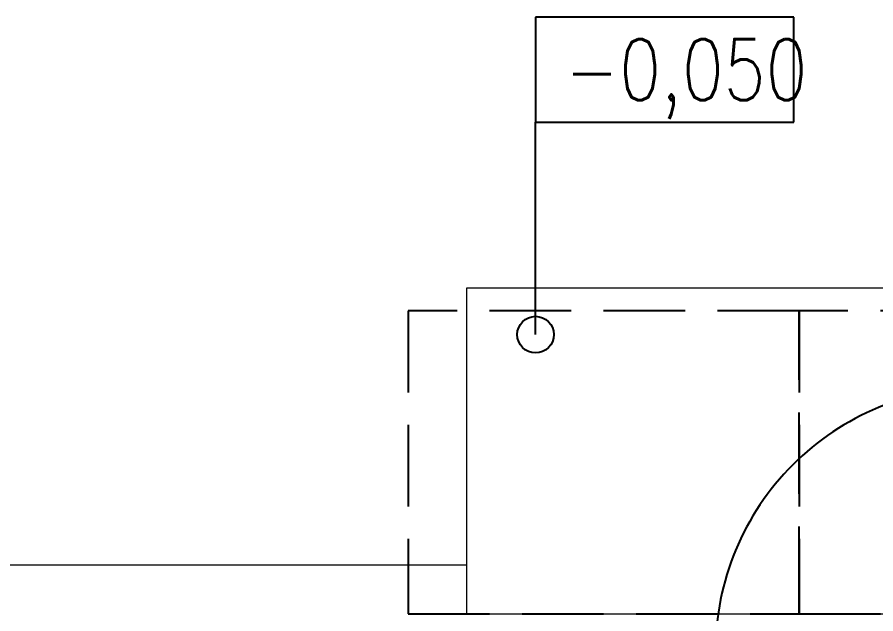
# Model space of a CAD drawing. Header units: inches. Extents: x -19662 to 10260, y -11808 to 5048.
# Drawn here: x -3630 to -993, y 1511 to 3343 of the extents above; entities that cross this region are included whole.
import ezdxf

# ---------------------------------------------------------------- set-up
doc = ezdxf.new("R2010")
doc.units = ezdxf.units.IN
doc.header["$MEASUREMENT"] = 0
doc.linetypes.add('GOST2.303 4', pattern=[7, 5, -2, 0])
for name, color, linetype, lineweight in [('doors_windows', 4, 'Continuous', 5), ('mark', 4, 'Continuous', 15), ('stair1', 7, 'Continuous', 15)]:
    doc.layers.add(name, color=color, linetype=linetype, lineweight=lineweight)
doc.styles.add('GOST 2.304', font='CS_Gost2304.shx', dxfattribs={"width": 0.8, "oblique": 15})

# ---------------------------------------------------------------- blocks, each defined once
blk = doc.blocks.new('*U23')
at = {"color": 0, "linetype": 'ByBlock', "ltscale": 10}
blk.add_lwpolyline([(-860, 0), (-860, 810, -0.414214), (-50, 0)], format="xyb", dxfattribs=at)
at = {"color": 0}
for points in [[(-910, 0), (-860, 0), (-860, -120.6), (-910, -120.6)], [(-50, 0), (0, 0), (0, -120.6), (-50, -120.6)]]:
    blk.add_lwpolyline(points, close=True, dxfattribs=at)

msp = doc.modelspace()

# ---------------------------------------------------------------- linework, layer by layer
at = {"layer": 'doors_windows', "color": 4, "linetype": 'GOST2.303 4', "lineweight": -3, "ltscale": 50}
for points in [[(-1229.2, 2441), (-2429.2, 2441), (-2429.2, 1511), (-1229.2, 1511), (-1229.2, 1529.1)], [(-29.2, 2441), (-1229.2, 2441), (-1229.2, 1511), (-29.2, 1511), (-29.2, 1529.1)]]:
    msp.add_lwpolyline(points, close=True, dxfattribs=at)
at = {"layer": 'mark', "linetype": 'Continuous', "lineweight": 25, "ltscale": 75}
for points in [[(-1245.6, 3343.2), (-2038.3, 3343.2)], [(-2038.3, 3343.2), (-2038.3, 3020.7)], [(-1245.6, 3020.7), (-1245.6, 3343.2)], [(-2038.3, 3020.7), (-1245.6, 3020.7)], [(-2038.3, 2368.4), (-2038.3, 3020.7)]]:
    msp.add_lwpolyline(points, dxfattribs=at)
msp.add_circle((-2038.3, 2368.4), 56.2, dxfattribs=at)
at = {"layer": 'stair1', "ltscale": 75}
msp.add_lwpolyline([(-250.4, 1511), (-250.4, 2511), (-2250.4, 2511), (-2250.4, 1511)], close=True, dxfattribs=at)
msp.add_lwpolyline([(-13825.6, 1661), (-2250.4, 1661)], dxfattribs=at)

# ---------------------------------------------------------------- block references
at = {"color": 0, "xscale": -1, "rotation": 359.9999936264059}
msp.add_blockref('*U23', (-1535.7, 1396), dxfattribs=at)

# ---------------------------------------------------------------- texts
at = {"layer": 'mark', "linetype": 'Continuous', "lineweight": 25, "ltscale": 75, "insert": (-1949.3, 3275.7), "char_height": 187.5, "width": 940.362, "attachment_point": 1, "style": 'GOST 2.304'}
msp.add_mtext('\\Fsimplex.shx;\\W0.8000000000;\\Q0.2617993878;\\T1.0000000000;\\o\\l-0,050', dxfattribs=at)

doc.saveas('drawing.dxf')
